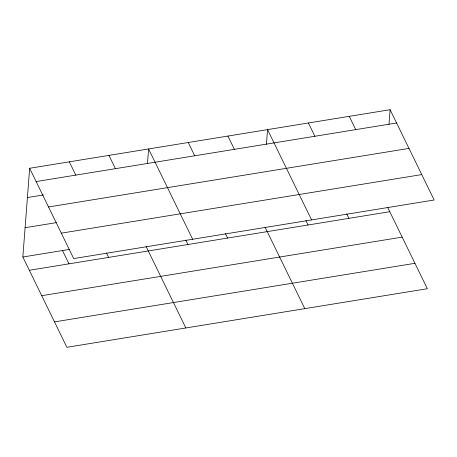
<?xml version="1.0" encoding="UTF-8"?>
<svg xmlns="http://www.w3.org/2000/svg" width="457" height="457" viewBox="0 0 457 457"><rect width="100%" height="100%" fill="white"/><g stroke="black" fill="none" stroke-linecap="round" stroke-linejoin="round"><path stroke-width="0.69" d="M387.622 207.284L427.346 288.727L66.893 347.297L22.85 256.994L29.654 168.273L390.107 109.703L434.15 200.006L73.697 258.576L29.654 168.273M147.48 163.583L148.605 148.942L192.648 239.251M266.431 144.252L267.551 129.617L311.594 219.92M388.981 124.338L390.107 109.703M36.132 181.555L396.585 122.99M27.409 197.55L43.409 194.95M48.528 206.975L408.981 148.405M25.095 227.717L56.4 222.628M61.301 233.161L421.754 174.591M22.85 256.994L69.458 249.419M29.328 270.281L389.781 211.711M41.724 295.696L402.177 237.126M54.497 321.882L414.95 263.312M349.257 116.341L355.735 129.628M308.401 122.979L314.884 136.266M346.772 213.922L348.931 218.349M305.922 220.56L308.081 224.987M227.9 136.06L234.384 149.342M265.066 227.198L304.79 308.641M188.25 142.498L194.733 155.786M225.421 233.636L227.58 238.068M185.77 240.079L187.93 244.506M108.955 155.386L115.432 168.673M146.12 246.523L185.845 327.972M69.304 161.829L75.782 175.117M106.47 252.967L108.629 257.394M62.5 250.55L68.978 263.838"/></g></svg>
